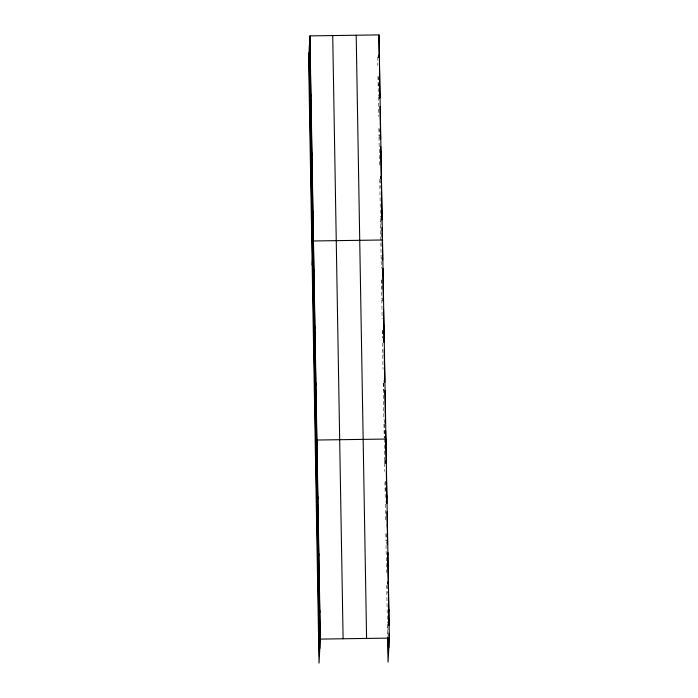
<?xml version="1.0" encoding="UTF-8"?>
<svg xmlns="http://www.w3.org/2000/svg" width="698" height="698" viewBox="0 0 698 698"><rect width="100%" height="100%" fill="white"/><g stroke="black" fill="none" stroke-linecap="round" stroke-linejoin="round"><path stroke-width="0.52" stroke-dasharray="3.49 2.62" d="M377.793 56.852L377.793 65.42M384.633 463.062L384.746 460.994M378.499 76.649L378.665 86.412M379.398 128.737L379.529 136.328M380.27 179.735L380.401 187.334M380.986 220.969L381.283 238.332M381.998 279.95L382.164 289.434M382.87 330.512L382.993 337.884M383.778 383.167L383.9 390.54M384.485 424.244L384.72 437.934M385.462 481.114L385.645 491.654M386.369 533.778L386.491 541.151M387.259 585.386L387.381 592.759M387.966 626.464L388.149 636.995M377.976 76.274L378.316 95.809M378.333 96.891L378.674 116.426M378.874 128.362L379.005 135.953M379.023 137.044L379.529 166.342M379.756 179.36L380.41 217.34M380.427 218.422L381.283 268.215M381.483 279.802L381.806 298.753M381.823 299.808L382.155 318.768M382.356 330.355L382.478 337.727M382.565 342.988L383.019 369.321M383.254 383.01L383.891 419.873M383.961 424.087L384.197 437.786M384.223 438.833L384.781 471.482M384.964 482.013L385.27 499.925M385.34 504.13L385.654 522.043M385.854 533.621L385.977 540.994M386.046 545.208L386.518 572.596M386.736 585.229L387.39 623.148M387.407 624.204L387.626 636.838"/><path stroke-width="1.05" d="M309.938 35.886L308.638 59.897L319.021 663.1L320.321 639.089L309.938 35.886L378.979 34.9L389.362 638.103L388.062 662.114L387.643 637.893M310.331 67.322L310.444 65.184M310.828 96.621L310.95 94.483M311.334 125.919L311.448 123.782M311.84 155.218L311.954 153.08M312.346 184.516L312.46 182.379M312.852 213.815L312.966 211.677M312.172 264.987L313.472 240.976L382.513 239.99L382.172 246.254M313.838 271.548L313.96 269.411M314.336 299.983L314.449 297.845M314.824 328.418L314.938 326.28M315.313 356.861L315.426 354.724M315.801 385.296L315.915 383.158M316.29 413.731L316.403 411.593M315.592 464.039L316.892 440.028L385.933 439.051L385.654 444.277M317.267 470.6L317.381 468.471M317.756 499.044L317.869 496.906M318.244 527.479L318.367 525.341M318.733 555.913L318.855 553.776M319.222 584.348L319.344 582.219M319.719 612.792L319.832 610.654M378.639 41.165L378.979 34.9M379.485 64.199L379.913 97.807M379.869 95.635L379.991 93.497M380.375 124.933L380.497 122.796M380.881 154.232L380.995 152.094M381.893 212.829L382.007 210.691M382.888 270.562L383.001 268.425M383.49 296.868L383.377 298.997L382.844 268.46M383.865 327.441L383.979 325.303M384.354 355.875L384.467 353.738M385.331 412.745L385.444 410.607M386.797 498.058L386.919 495.92M387.285 526.493L387.407 524.355M387.774 554.936L387.896 552.799M388.385 581.233L388.271 583.371L387.739 552.825M388.76 611.806L388.873 609.668M320.321 639.089L389.362 638.103M378.866 37.038L379.223 57.655M380.061 106.489L380.619 139.042M380.75 146.632L381.309 179.185M381.457 187.867L381.998 219.338M382.155 228.019L382.705 260.031M383.551 309.537L384.118 342.186M384.24 349.558L384.807 382.207M384.947 390.627L385.497 422.229M385.636 430.649L386.203 463.306M386.343 471.726L386.893 503.328M387.032 511.747L387.599 544.396M388.428 592.846L388.995 625.495M389.135 633.924L389.248 640.24M378.656 55.107L378.7 57.28M379.372 96.341L379.407 98.514M380.061 136.494L380.096 138.658M380.75 176.638L380.785 178.81M381.466 217.872L381.501 220.044M382.146 257.771L382.181 259.874M382.853 298.849L382.888 300.951M383.542 338.87L383.595 342.029M384.249 379.948L384.284 382.05M384.938 419.969L384.991 423.128M385.645 461.038L385.68 463.149M386.334 501.068L386.369 503.171M387.041 542.137L387.076 544.248M387.73 582.158L387.765 584.27M388.437 623.235L388.472 625.347M388.69 637.981L388.856 647.465M388.167 638.051L388.454 654.899M356.198 35.223L366.581 638.434M332.719 35.554L343.102 638.766M309.825 38.024L320.208 641.226M309.432 45.239L319.815 648.442M309.031 52.673L319.414 655.884"/></g></svg>
